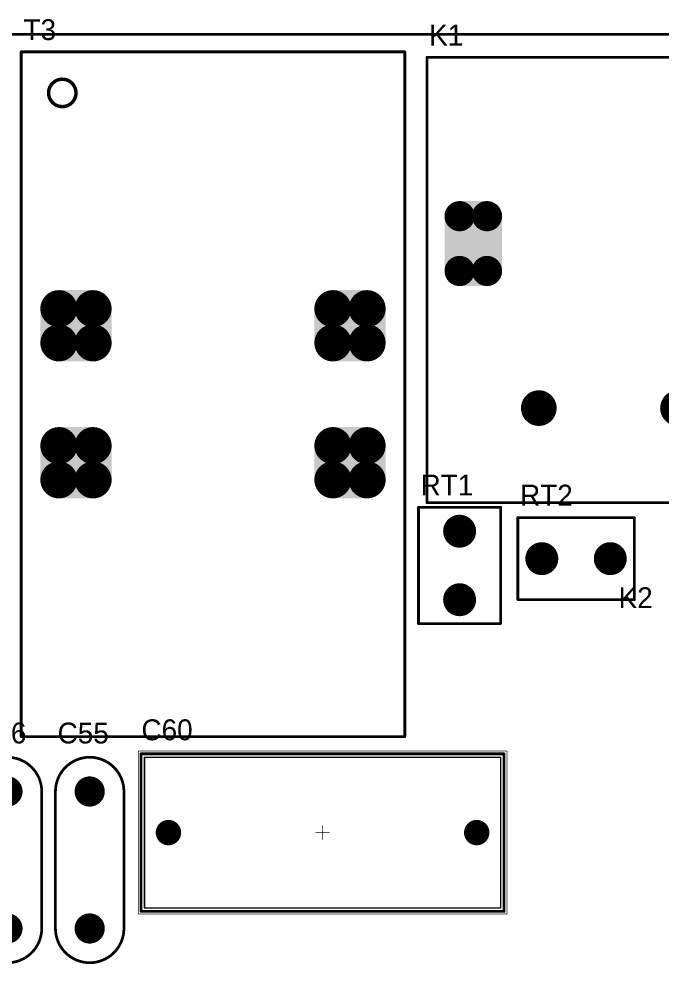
# Model space of a CAD drawing. Header units: millimetres. Extents: x 0 to 230, y -2 to 202.
# Drawn here: x 115.7 to 162.6, y 132.1 to 201.1 of the extents above; entities that cross this region are included whole.
import ezdxf

# ---------------------------------------------------------------- set-up
doc = ezdxf.new("R2010")
doc.units = ezdxf.units.MM
for name, color, linetype in [('BottomLayer', 5, 'Continuous'), ('BottomSolder', 6, 'Continuous'), ('Mechanical13', 56, 'Continuous'), ('Mechanical15', 56, 'Continuous'), ('MultiLayer', 9, 'Continuous'), ('TopLayer', 1, 'Continuous'), ('TopOverlay', 2, 'Continuous'), ('TopSolder', 216, 'Continuous')]:
    doc.layers.add(name, color=color, linetype=linetype)

# ---------------------------------------------------------------- blocks, each defined once
blk = doc.blocks.new('RELAY_T9VV1K15_12S_23')
at = {"layer": 'BottomLayer'}
for points, const_width in [([(11.47, 16.44, 1), (12.47, 16.44, 1)], 1), ([(15.47, 16.44, 1), (16.47, 16.44, 1)], 1), ([(11.47, 14.44, 1), (12.47, 14.44, 1)], 1), ([(15.47, 14.44, 1), (16.47, 14.44, 1)], 1), ([(-6.28, 14.01, 1), (-5.28, 14.01, 1)], 1), ([(-4.28, 14.01, 1), (-3.28, 14.01, 1)], 1), ([(-6.28, 10.01, 1), (-5.28, 10.01, 1)], 1), ([(-4.28, 10.01, 1), (-3.28, 10.01, 1)], 1), ([(-0.6, 0, 1), (0.6, 0, 1)], 1.2), ([(9.56, 0, 1), (10.76, 0, 1)], 1.2)]:
    blk.add_lwpolyline(points, format="xyb", close=True, dxfattribs=dict(at, const_width=const_width))
for points in [[(15.97, 17.44), (11.97, 17.44), (15.97, 13.44), (11.97, 13.44)], [(16.97, 16.44), (10.97, 16.44), (16.97, 14.44), (10.97, 14.44)], [(-3.78, 15.01), (-5.78, 15.01), (-3.78, 9.01), (-5.78, 9.01)], [(-2.78, 14.01), (-6.78, 14.01), (-2.78, 10.01), (-6.78, 10.01)]]:
    blk.add_solid(points, dxfattribs=at)
at = {"layer": 'BottomSolder'}
for points, const_width in [([(11.419, 16.44, 1), (12.521, 16.44, 1)], 1.102), ([(15.419, 16.44, 1), (16.521, 16.44, 1)], 1.102), ([(11.419, 14.44, 1), (12.521, 14.44, 1)], 1.102), ([(15.419, 14.44, 1), (16.521, 14.44, 1)], 1.102), ([(-6.331, 14.01, 1), (-5.229, 14.01, 1)], 1.102), ([(-4.331, 14.01, 1), (-3.229, 14.01, 1)], 1.102), ([(-6.331, 10.01, 1), (-5.229, 10.01, 1)], 1.102), ([(-4.331, 10.01, 1), (-3.229, 10.01, 1)], 1.102), ([(-0.651, 0, 1), (0.651, 0, 1)], 1.302), ([(9.509, 0, 1), (10.811, 0, 1)], 1.302)]:
    blk.add_lwpolyline(points, format="xyb", close=True, dxfattribs=dict(at, const_width=const_width))
for points in [[(15.97, 17.542), (11.97, 17.542), (15.97, 13.338), (11.97, 13.338)], [(17.072, 16.44), (10.868, 16.44), (17.072, 14.44), (10.868, 14.44)], [(-3.78, 15.112), (-5.78, 15.112), (-3.78, 8.908), (-5.78, 8.908)], [(-2.678, 14.01), (-6.882, 14.01), (-2.678, 10.01), (-6.882, 10.01)]]:
    blk.add_solid(points, dxfattribs=at)
at = {"layer": 'MultiLayer'}
for points, const_width in [([(11.47, 16.44, 1), (12.47, 16.44, 1)], 1), ([(15.47, 16.44, 1), (16.47, 16.44, 1)], 1), ([(11.47, 14.44, 1), (12.47, 14.44, 1)], 1), ([(15.47, 14.44, 1), (16.47, 14.44, 1)], 1), ([(-6.28, 14.01, 1), (-5.28, 14.01, 1)], 1), ([(-4.28, 14.01, 1), (-3.28, 14.01, 1)], 1), ([(-6.28, 10.01, 1), (-5.28, 10.01, 1)], 1), ([(-4.28, 10.01, 1), (-3.28, 10.01, 1)], 1), ([(-0.6, 0, 1), (0.6, 0, 1)], 1.2), ([(9.56, 0, 1), (10.76, 0, 1)], 1.2)]:
    blk.add_lwpolyline(points, format="xyb", close=True, dxfattribs=dict(at, const_width=const_width))
for points in [[(15.97, 17.44), (11.97, 17.44), (15.97, 13.44), (11.97, 13.44)], [(16.97, 16.44), (10.97, 16.44), (16.97, 14.44), (10.97, 14.44)], [(-3.78, 15.01), (-5.78, 15.01), (-3.78, 9.01), (-5.78, 9.01)], [(-2.78, 14.01), (-6.78, 14.01), (-2.78, 10.01), (-6.78, 10.01)]]:
    blk.add_solid(points, dxfattribs=at)
at = {"layer": 'TopLayer'}
for points, const_width in [([(11.47, 16.44, 1), (12.47, 16.44, 1)], 1), ([(15.47, 16.44, 1), (16.47, 16.44, 1)], 1), ([(11.47, 14.44, 1), (12.47, 14.44, 1)], 1), ([(15.47, 14.44, 1), (16.47, 14.44, 1)], 1), ([(-6.28, 14.01, 1), (-5.28, 14.01, 1)], 1), ([(-4.28, 14.01, 1), (-3.28, 14.01, 1)], 1), ([(-6.28, 10.01, 1), (-5.28, 10.01, 1)], 1), ([(-4.28, 10.01, 1), (-3.28, 10.01, 1)], 1), ([(-0.6, 0, 1), (0.6, 0, 1)], 1.2), ([(9.56, 0, 1), (10.76, 0, 1)], 1.2)]:
    blk.add_lwpolyline(points, format="xyb", close=True, dxfattribs=dict(at, const_width=const_width))
for points in [[(15.97, 17.44), (11.97, 17.44), (15.97, 13.44), (11.97, 13.44)], [(16.97, 16.44), (10.97, 16.44), (16.97, 14.44), (10.97, 14.44)], [(-3.78, 15.01), (-5.78, 15.01), (-3.78, 9.01), (-5.78, 9.01)], [(-2.78, 14.01), (-6.78, 14.01), (-2.78, 10.01), (-6.78, 10.01)]]:
    blk.add_solid(points, dxfattribs=at)
at = {"layer": 'TopOverlay', "const_width": 0.2}
for points in [[(-8.153, 25.603), (19.279, 25.603)], [(-8.153, -6.909), (-8.153, 25.603)], [(19.279, -6.909), (19.279, 25.603)], [(-8.153, -6.909), (19.279, -6.909)]]:
    blk.add_lwpolyline(points, dxfattribs=at)
at = {"layer": 'TopOverlay', "const_width": 0.1}
for points in [[(-8.203, 25.603, 1), (-8.103, 25.603, 1)], [(-8.203, 25.603, 1), (-8.103, 25.603, 1)], [(19.229, 25.603, 1), (19.329, 25.603, 1)], [(19.229, 25.603, 1), (19.329, 25.603, 1)], [(-8.203, -6.909, 1), (-8.103, -6.909, 1)], [(-8.203, -6.909, 1), (-8.103, -6.909, 1)], [(19.229, -6.909, 1), (19.329, -6.909, 1)], [(19.229, -6.909, 1), (19.329, -6.909, 1)]]:
    blk.add_lwpolyline(points, format="xyb", close=True, dxfattribs=at)
at = {"layer": 'TopSolder'}
for points, const_width in [([(11.419, 16.44, 1), (12.521, 16.44, 1)], 1.102), ([(15.419, 16.44, 1), (16.521, 16.44, 1)], 1.102), ([(11.419, 14.44, 1), (12.521, 14.44, 1)], 1.102), ([(15.419, 14.44, 1), (16.521, 14.44, 1)], 1.102), ([(-6.331, 14.01, 1), (-5.229, 14.01, 1)], 1.102), ([(-4.331, 14.01, 1), (-3.229, 14.01, 1)], 1.102), ([(-6.331, 10.01, 1), (-5.229, 10.01, 1)], 1.102), ([(-4.331, 10.01, 1), (-3.229, 10.01, 1)], 1.102), ([(-0.651, 0, 1), (0.651, 0, 1)], 1.302), ([(9.509, 0, 1), (10.811, 0, 1)], 1.302)]:
    blk.add_lwpolyline(points, format="xyb", close=True, dxfattribs=dict(at, const_width=const_width))
for points in [[(15.97, 17.542), (11.97, 17.542), (15.97, 13.338), (11.97, 13.338)], [(17.072, 16.44), (10.868, 16.44), (17.072, 14.44), (10.868, 14.44)], [(-3.78, 15.112), (-5.78, 15.112), (-3.78, 8.908), (-5.78, 8.908)], [(-2.678, 14.01), (-6.882, 14.01), (-2.678, 10.01), (-6.882, 10.01)]]:
    blk.add_solid(points, dxfattribs=at)
blk = doc.blocks.new('CHOKE_40MM_26')
at = {"layer": 'BottomLayer', "const_width": 1.25}
for points in [[(-1.875, 1.25, 1), (-0.625, 1.25, 1)], [(0.625, 1.25, 1), (1.875, 1.25, 1)], [(18.125, 1.25, 1), (19.375, 1.25, 1)], [(20.625, 1.25, 1), (21.875, 1.25, 1)], [(-1.875, -1.25, 1), (-0.625, -1.25, 1)], [(0.625, -1.25, 1), (1.875, -1.25, 1)], [(18.125, -1.25, 1), (19.375, -1.25, 1)], [(20.625, -1.25, 1), (21.875, -1.25, 1)], [(-1.875, -8.75, 1), (-0.625, -8.75, 1)], [(0.625, -8.75, 1), (1.875, -8.75, 1)], [(18.125, -8.75, 1), (19.375, -8.75, 1)], [(20.625, -8.75, 1), (21.875, -8.75, 1)], [(-1.875, -11.25, 1), (-0.625, -11.25, 1)], [(0.625, -11.25, 1), (1.875, -11.25, 1)], [(18.125, -11.25, 1), (19.375, -11.25, 1)], [(20.625, -11.25, 1), (21.875, -11.25, 1)]]:
    blk.add_lwpolyline(points, format="xyb", close=True, dxfattribs=at)
at = {"layer": 'BottomLayer'}
for points in [[(-1.25, -2.5), (1.25, -2.5), (-1.25, 2.5), (1.25, 2.5)], [(18.75, -2.5), (21.25, -2.5), (18.75, 2.5), (21.25, 2.5)], [(-2.5, -1.25), (2.5, -1.25), (-2.5, 1.25), (2.5, 1.25)], [(17.5, -1.25), (22.5, -1.25), (17.5, 1.25), (22.5, 1.25)], [(-1.25, -12.5), (1.25, -12.5), (-1.25, -7.5), (1.25, -7.5)], [(18.75, -12.5), (21.25, -12.5), (18.75, -7.5), (21.25, -7.5)], [(-2.5, -11.25), (2.5, -11.25), (-2.5, -8.75), (2.5, -8.75)], [(17.5, -11.25), (22.5, -11.25), (17.5, -8.75), (22.5, -8.75)]]:
    blk.add_solid(points, dxfattribs=at)
at = {"layer": 'BottomSolder', "const_width": 1.352}
for points in [[(-1.926, 1.25, 1), (-0.574, 1.25, 1)], [(0.574, 1.25, 1), (1.926, 1.25, 1)], [(18.074, 1.25, 1), (19.426, 1.25, 1)], [(20.574, 1.25, 1), (21.926, 1.25, 1)], [(-1.926, -1.25, 1), (-0.574, -1.25, 1)], [(0.574, -1.25, 1), (1.926, -1.25, 1)], [(18.074, -1.25, 1), (19.426, -1.25, 1)], [(20.574, -1.25, 1), (21.926, -1.25, 1)], [(-1.926, -8.75, 1), (-0.574, -8.75, 1)], [(0.574, -8.75, 1), (1.926, -8.75, 1)], [(18.074, -8.75, 1), (19.426, -8.75, 1)], [(20.574, -8.75, 1), (21.926, -8.75, 1)], [(-1.926, -11.25, 1), (-0.574, -11.25, 1)], [(0.574, -11.25, 1), (1.926, -11.25, 1)], [(18.074, -11.25, 1), (19.426, -11.25, 1)], [(20.574, -11.25, 1), (21.926, -11.25, 1)]]:
    blk.add_lwpolyline(points, format="xyb", close=True, dxfattribs=at)
at = {"layer": 'BottomSolder'}
for points in [[(-1.25, -2.602), (1.25, -2.602), (-1.25, 2.602), (1.25, 2.602)], [(18.75, -2.602), (21.25, -2.602), (18.75, 2.602), (21.25, 2.602)], [(-2.602, -1.25), (2.602, -1.25), (-2.602, 1.25), (2.602, 1.25)], [(17.398, -1.25), (22.602, -1.25), (17.398, 1.25), (22.602, 1.25)], [(-1.25, -12.602), (1.25, -12.602), (-1.25, -7.398), (1.25, -7.398)], [(18.75, -12.602), (21.25, -12.602), (18.75, -7.398), (21.25, -7.398)], [(-2.602, -11.25), (2.602, -11.25), (-2.602, -8.75), (2.602, -8.75)], [(17.398, -11.25), (22.602, -11.25), (17.398, -8.75), (22.602, -8.75)]]:
    blk.add_solid(points, dxfattribs=at)
at = {"layer": 'MultiLayer', "const_width": 1.25}
for points in [[(-1.875, 1.25, 1), (-0.625, 1.25, 1)], [(0.625, 1.25, 1), (1.875, 1.25, 1)], [(18.125, 1.25, 1), (19.375, 1.25, 1)], [(20.625, 1.25, 1), (21.875, 1.25, 1)], [(-1.875, -1.25, 1), (-0.625, -1.25, 1)], [(0.625, -1.25, 1), (1.875, -1.25, 1)], [(18.125, -1.25, 1), (19.375, -1.25, 1)], [(20.625, -1.25, 1), (21.875, -1.25, 1)], [(-1.875, -8.75, 1), (-0.625, -8.75, 1)], [(0.625, -8.75, 1), (1.875, -8.75, 1)], [(18.125, -8.75, 1), (19.375, -8.75, 1)], [(20.625, -8.75, 1), (21.875, -8.75, 1)], [(-1.875, -11.25, 1), (-0.625, -11.25, 1)], [(0.625, -11.25, 1), (1.875, -11.25, 1)], [(18.125, -11.25, 1), (19.375, -11.25, 1)], [(20.625, -11.25, 1), (21.875, -11.25, 1)]]:
    blk.add_lwpolyline(points, format="xyb", close=True, dxfattribs=at)
at = {"layer": 'MultiLayer'}
for points in [[(-1.25, -2.5), (1.25, -2.5), (-1.25, 2.5), (1.25, 2.5)], [(18.75, -2.5), (21.25, -2.5), (18.75, 2.5), (21.25, 2.5)], [(-2.5, -1.25), (2.5, -1.25), (-2.5, 1.25), (2.5, 1.25)], [(17.5, -1.25), (22.5, -1.25), (17.5, 1.25), (22.5, 1.25)], [(-1.25, -12.5), (1.25, -12.5), (-1.25, -7.5), (1.25, -7.5)], [(18.75, -12.5), (21.25, -12.5), (18.75, -7.5), (21.25, -7.5)], [(-2.5, -11.25), (2.5, -11.25), (-2.5, -8.75), (2.5, -8.75)], [(17.5, -11.25), (22.5, -11.25), (17.5, -8.75), (22.5, -8.75)]]:
    blk.add_solid(points, dxfattribs=at)
at = {"layer": 'TopLayer', "const_width": 1.25}
for points in [[(-1.875, 1.25, 1), (-0.625, 1.25, 1)], [(0.625, 1.25, 1), (1.875, 1.25, 1)], [(18.125, 1.25, 1), (19.375, 1.25, 1)], [(20.625, 1.25, 1), (21.875, 1.25, 1)], [(-1.875, -1.25, 1), (-0.625, -1.25, 1)], [(0.625, -1.25, 1), (1.875, -1.25, 1)], [(18.125, -1.25, 1), (19.375, -1.25, 1)], [(20.625, -1.25, 1), (21.875, -1.25, 1)], [(-1.875, -8.75, 1), (-0.625, -8.75, 1)], [(0.625, -8.75, 1), (1.875, -8.75, 1)], [(18.125, -8.75, 1), (19.375, -8.75, 1)], [(20.625, -8.75, 1), (21.875, -8.75, 1)], [(-1.875, -11.25, 1), (-0.625, -11.25, 1)], [(0.625, -11.25, 1), (1.875, -11.25, 1)], [(18.125, -11.25, 1), (19.375, -11.25, 1)], [(20.625, -11.25, 1), (21.875, -11.25, 1)]]:
    blk.add_lwpolyline(points, format="xyb", close=True, dxfattribs=at)
at = {"layer": 'TopLayer'}
for points in [[(-1.25, -2.5), (1.25, -2.5), (-1.25, 2.5), (1.25, 2.5)], [(18.75, -2.5), (21.25, -2.5), (18.75, 2.5), (21.25, 2.5)], [(-2.5, -1.25), (2.5, -1.25), (-2.5, 1.25), (2.5, 1.25)], [(17.5, -1.25), (22.5, -1.25), (17.5, 1.25), (22.5, 1.25)], [(-1.25, -12.5), (1.25, -12.5), (-1.25, -7.5), (1.25, -7.5)], [(18.75, -12.5), (21.25, -12.5), (18.75, -7.5), (21.25, -7.5)], [(-2.5, -11.25), (2.5, -11.25), (-2.5, -8.75), (2.5, -8.75)], [(17.5, -11.25), (22.5, -11.25), (17.5, -8.75), (22.5, -8.75)]]:
    blk.add_solid(points, dxfattribs=at)
at = {"layer": 'TopOverlay', "const_width": 0.2}
for points in [[(-4, 0), (-4, 20)], [(-4, 20), (24, 20)], [(24, -30), (24, 20)], [(-4, -30), (-4, 0)], [(-4, -30), (24, -30)]]:
    blk.add_lwpolyline(points, dxfattribs=at)
at = {"layer": 'TopOverlay'}
for points, const_width in [([(-4.05, 20, 1), (-3.95, 20, 1)], 0.1), ([(-4.05, 20, 1), (-3.95, 20, 1)], 0.1), ([(23.95, 20, 1), (24.05, 20, 1)], 0.1), ([(23.95, 20, 1), (24.05, 20, 1)], 0.1), ([(0, 17, 1), (-2, 17, 1)], 0.254), ([(-2.064, 17, 1), (-1.937, 17, 1)], 0.127), ([(-0.064, 17, 1), (0.064, 17, 1)], 0.127), ([(-4.05, 0, 1), (-3.95, 0, 1)], 0.1), ([(-4.05, 0, 1), (-3.95, 0, 1)], 0.1), ([(-4.05, -30, 1), (-3.95, -30, 1)], 0.1), ([(-4.05, -30, 1), (-3.95, -30, 1)], 0.1), ([(23.95, -30, 1), (24.05, -30, 1)], 0.1), ([(23.95, -30, 1), (24.05, -30, 1)], 0.1)]:
    blk.add_lwpolyline(points, format="xyb", close=True, dxfattribs=dict(at, const_width=const_width))
at = {"layer": 'TopSolder', "const_width": 1.352}
for points in [[(-1.926, 1.25, 1), (-0.574, 1.25, 1)], [(0.574, 1.25, 1), (1.926, 1.25, 1)], [(18.074, 1.25, 1), (19.426, 1.25, 1)], [(20.574, 1.25, 1), (21.926, 1.25, 1)], [(-1.926, -1.25, 1), (-0.574, -1.25, 1)], [(0.574, -1.25, 1), (1.926, -1.25, 1)], [(18.074, -1.25, 1), (19.426, -1.25, 1)], [(20.574, -1.25, 1), (21.926, -1.25, 1)], [(-1.926, -8.75, 1), (-0.574, -8.75, 1)], [(0.574, -8.75, 1), (1.926, -8.75, 1)], [(18.074, -8.75, 1), (19.426, -8.75, 1)], [(20.574, -8.75, 1), (21.926, -8.75, 1)], [(-1.926, -11.25, 1), (-0.574, -11.25, 1)], [(0.574, -11.25, 1), (1.926, -11.25, 1)], [(18.074, -11.25, 1), (19.426, -11.25, 1)], [(20.574, -11.25, 1), (21.926, -11.25, 1)]]:
    blk.add_lwpolyline(points, format="xyb", close=True, dxfattribs=at)
at = {"layer": 'TopSolder'}
for points in [[(-1.25, -2.602), (1.25, -2.602), (-1.25, 2.602), (1.25, 2.602)], [(18.75, -2.602), (21.25, -2.602), (18.75, 2.602), (21.25, 2.602)], [(-2.602, -1.25), (2.602, -1.25), (-2.602, 1.25), (2.602, 1.25)], [(17.398, -1.25), (22.602, -1.25), (17.398, 1.25), (22.602, 1.25)], [(-1.25, -12.602), (1.25, -12.602), (-1.25, -7.398), (1.25, -7.398)], [(18.75, -12.602), (21.25, -12.602), (18.75, -7.398), (21.25, -7.398)], [(-2.602, -11.25), (2.602, -11.25), (-2.602, -8.75), (2.602, -8.75)], [(17.398, -11.25), (22.602, -11.25), (17.398, -8.75), (22.602, -8.75)]]:
    blk.add_solid(points, dxfattribs=at)
blk = doc.blocks.new('NTC_5D_7_29')
at = {"layer": 'BottomLayer', "const_width": 1.1}
for points in [[(-0.55, 0, 1), (0.55, 0, 1)], [(4.45, 0, 1), (5.55, 0, 1)]]:
    blk.add_lwpolyline(points, format="xyb", close=True, dxfattribs=at)
at = {"layer": 'BottomSolder', "const_width": 1.202}
for points in [[(-0.601, 0, 1), (0.601, 0, 1)], [(4.399, 0, 1), (5.601, 0, 1)]]:
    blk.add_lwpolyline(points, format="xyb", close=True, dxfattribs=at)
at = {"layer": 'MultiLayer', "const_width": 1.1}
for points in [[(-0.55, 0, 1), (0.55, 0, 1)], [(4.45, 0, 1), (5.55, 0, 1)]]:
    blk.add_lwpolyline(points, format="xyb", close=True, dxfattribs=at)
at = {"layer": 'TopLayer', "const_width": 1.1}
for points in [[(-0.55, 0, 1), (0.55, 0, 1)], [(4.45, 0, 1), (5.55, 0, 1)]]:
    blk.add_lwpolyline(points, format="xyb", close=True, dxfattribs=at)
at = {"layer": 'TopOverlay', "const_width": 0.2}
for points in [[(-1.75, -2.975), (-1.75, 3)], [(-1.75, 3), (6.75, 3)], [(6.75, -3), (6.75, 3)], [(-1.75, -2.975), (-1.725, -3)], [(-1.725, -3), (6.75, -3)]]:
    blk.add_lwpolyline(points, dxfattribs=at)
at = {"layer": 'TopOverlay', "const_width": 0.1}
for points in [[(-1.8, 3, 1), (-1.7, 3, 1)], [(-1.8, 3, 1), (-1.7, 3, 1)], [(6.7, 3, 1), (6.8, 3, 1)], [(6.7, 3, 1), (6.8, 3, 1)], [(-1.8, -2.975, 1), (-1.7, -2.975, 1)], [(-1.8, -2.975, 1), (-1.7, -2.975, 1)], [(-1.775, -3, 1), (-1.675, -3, 1)], [(-1.775, -3, 1), (-1.675, -3, 1)], [(6.7, -3, 1), (6.8, -3, 1)], [(6.7, -3, 1), (6.8, -3, 1)]]:
    blk.add_lwpolyline(points, format="xyb", close=True, dxfattribs=at)
at = {"layer": 'TopSolder', "const_width": 1.202}
for points in [[(-0.601, 0, 1), (0.601, 0, 1)], [(4.399, 0, 1), (5.601, 0, 1)]]:
    blk.add_lwpolyline(points, format="xyb", close=True, dxfattribs=at)
blk = doc.blocks.new('NTC_5D_7_30')
at = {"layer": 'BottomLayer', "const_width": 1.1}
for points in [[(-0.55, 0, 1), (0.55, 0, 1)], [(4.45, 0, 1), (5.55, 0, 1)]]:
    blk.add_lwpolyline(points, format="xyb", close=True, dxfattribs=at)
at = {"layer": 'BottomSolder', "const_width": 1.202}
for points in [[(-0.601, 0, 1), (0.601, 0, 1)], [(4.399, 0, 1), (5.601, 0, 1)]]:
    blk.add_lwpolyline(points, format="xyb", close=True, dxfattribs=at)
at = {"layer": 'MultiLayer', "const_width": 1.1}
for points in [[(-0.55, 0, 1), (0.55, 0, 1)], [(4.45, 0, 1), (5.55, 0, 1)]]:
    blk.add_lwpolyline(points, format="xyb", close=True, dxfattribs=at)
at = {"layer": 'TopLayer', "const_width": 1.1}
for points in [[(-0.55, 0, 1), (0.55, 0, 1)], [(4.45, 0, 1), (5.55, 0, 1)]]:
    blk.add_lwpolyline(points, format="xyb", close=True, dxfattribs=at)
at = {"layer": 'TopOverlay', "const_width": 0.2}
for points in [[(-1.75, 3), (-1.75, -2.975)], [(-1.75, 3), (6.75, 3)], [(6.75, 3), (6.75, -3)], [(-1.75, -2.975), (-1.725, -3)], [(-1.725, -3), (6.75, -3)]]:
    blk.add_lwpolyline(points, dxfattribs=at)
at = {"layer": 'TopOverlay', "const_width": 0.1}
for points in [[(-1.8, 3, 1), (-1.7, 3, 1)], [(-1.8, 3, 1), (-1.7, 3, 1)], [(6.7, 3, 1), (6.8, 3, 1)], [(6.7, 3, 1), (6.8, 3, 1)], [(-1.8, -2.975, 1), (-1.7, -2.975, 1)], [(-1.8, -2.975, 1), (-1.7, -2.975, 1)], [(-1.775, -3, 1), (-1.675, -3, 1)], [(-1.775, -3, 1), (-1.675, -3, 1)], [(6.7, -3, 1), (6.8, -3, 1)], [(6.7, -3, 1), (6.8, -3, 1)]]:
    blk.add_lwpolyline(points, format="xyb", close=True, dxfattribs=at)
at = {"layer": 'TopSolder', "const_width": 1.202}
for points in [[(-0.601, 0, 1), (0.601, 0, 1)], [(4.399, 0, 1), (5.601, 0, 1)]]:
    blk.add_lwpolyline(points, format="xyb", close=True, dxfattribs=at)
blk = doc.blocks.new('VY1472M61Y5UC63V0_44')
at = {"layer": 'BottomLayer', "const_width": 1}
for points in [[(-0.5, 0, 1), (0.5, 0, 1)], [(9.5, 0, 1), (10.5, 0, 1)]]:
    blk.add_lwpolyline(points, format="xyb", close=True, dxfattribs=at)
at = {"layer": 'BottomSolder', "const_width": 1.102}
for points in [[(-0.551, 0, 1), (0.551, 0, 1)], [(9.449, 0, 1), (10.551, 0, 1)]]:
    blk.add_lwpolyline(points, format="xyb", close=True, dxfattribs=at)
at = {"layer": 'MultiLayer', "const_width": 1}
for points in [[(-0.5, 0, 1), (0.5, 0, 1)], [(9.5, 0, 1), (10.5, 0, 1)]]:
    blk.add_lwpolyline(points, format="xyb", close=True, dxfattribs=at)
at = {"layer": 'TopLayer', "const_width": 1}
for points in [[(-0.5, 0, 1), (0.5, 0, 1)], [(9.5, 0, 1), (10.5, 0, 1)]]:
    blk.add_lwpolyline(points, format="xyb", close=True, dxfattribs=at)
at = {"layer": 'TopOverlay', "const_width": 0.2}
for points in [[(0, -2.5, -1), (0, 2.5)], [(10, 2.5, -1), (10, -2.5)]]:
    blk.add_lwpolyline(points, format="xyb", dxfattribs=at)
for points in [[(10, 2.5), (0, 2.5)], [(10, -2.5), (0, -2.5)]]:
    blk.add_lwpolyline(points, dxfattribs=at)
at = {"layer": 'TopOverlay', "const_width": 0.1}
for points in [[(-0.05, 2.5, 1), (0.05, 2.5, 1)], [(-0.05, 2.5, 1), (0.05, 2.5, 1)], [(9.95, 2.5, 1), (10.05, 2.5, 1)], [(9.95, 2.5, 1), (10.05, 2.5, 1)], [(-0.05, -2.5, 1), (0.05, -2.5, 1)], [(-0.05, -2.5, 1), (0.05, -2.5, 1)], [(9.95, -2.5, 1), (10.05, -2.5, 1)], [(9.95, -2.5, 1), (10.05, -2.5, 1)]]:
    blk.add_lwpolyline(points, format="xyb", close=True, dxfattribs=at)
at = {"layer": 'TopSolder', "const_width": 1.102}
for points in [[(-0.551, 0, 1), (0.551, 0, 1)], [(9.449, 0, 1), (10.551, 0, 1)]]:
    blk.add_lwpolyline(points, format="xyb", close=True, dxfattribs=at)
blk = doc.blocks.new('L26_W11_H20_P22_5_CS_50')
at = {"layer": 'BottomLayer', "const_width": 0.825}
for points in [[(-11.662, 0, 1), (-10.838, 0, 1)], [(10.838, 0, 1), (11.662, 0, 1)]]:
    blk.add_lwpolyline(points, format="xyb", close=True, dxfattribs=at)
at = {"layer": 'BottomSolder', "const_width": 0.927}
for points in [[(-11.713, 0, 1), (-10.787, 0, 1)], [(10.787, 0, 1), (11.713, 0, 1)]]:
    blk.add_lwpolyline(points, format="xyb", close=True, dxfattribs=at)
at = {"layer": 'Mechanical13', "const_width": 0.1}
for points in [[(-13, 5.5), (-13, -5.5)], [(13, 5.5), (-13, 5.5)], [(13, 5.5), (13, -5.5)], [(13, -5.5), (-13, -5.5)]]:
    blk.add_lwpolyline(points, dxfattribs=at)
at = {"layer": 'Mechanical13', "const_width": 0.05}
for points in [[(-13.025, 5.5, 1), (-12.975, 5.5, 1)], [(-13.025, 5.5, 1), (-12.975, 5.5, 1)], [(12.975, 5.5, 1), (13.025, 5.5, 1)], [(12.975, 5.5, 1), (13.025, 5.5, 1)], [(-13.025, -5.5, 1), (-12.975, -5.5, 1)], [(-13.025, -5.5, 1), (-12.975, -5.5, 1)], [(12.975, -5.5, 1), (13.025, -5.5, 1)], [(12.975, -5.5, 1), (13.025, -5.5, 1)]]:
    blk.add_lwpolyline(points, format="xyb", close=True, dxfattribs=at)
at = {"layer": 'Mechanical15', "const_width": 0.05}
for points in [[(13.45, 5.95), (-13.45, 5.95)], [(-13.45, 5.95), (-13.45, -5.95)], [(13.45, 5.95), (13.45, -5.95)], [(0.5, 0), (-0.5, 0)], [(0, 0.5), (0, -0.5)], [(13.45, -5.95), (-13.45, -5.95)]]:
    blk.add_lwpolyline(points, dxfattribs=at)
at = {"layer": 'Mechanical15', "const_width": 0.025}
for points in [[(-13.463, 5.95, 1), (-13.438, 5.95, 1)], [(-13.463, 5.95, 1), (-13.438, 5.95, 1)], [(13.438, 5.95, 1), (13.463, 5.95, 1)], [(13.438, 5.95, 1), (13.463, 5.95, 1)], [(-0.512, 0, 1), (-0.487, 0, 1)], [(-0.012, 0.5, 1), (0.012, 0.5, 1)], [(0.487, 0, 1), (0.512, 0, 1)], [(-0.012, -0.5, 1), (0.012, -0.5, 1)], [(-13.463, -5.95, 1), (-13.438, -5.95, 1)], [(-13.463, -5.95, 1), (-13.438, -5.95, 1)], [(13.438, -5.95, 1), (13.463, -5.95, 1)], [(13.438, -5.95, 1), (13.463, -5.95, 1)]]:
    blk.add_lwpolyline(points, format="xyb", close=True, dxfattribs=at)
at = {"layer": 'MultiLayer', "const_width": 0.825}
for points in [[(-11.662, 0, 1), (-10.838, 0, 1)], [(10.838, 0, 1), (11.662, 0, 1)]]:
    blk.add_lwpolyline(points, format="xyb", close=True, dxfattribs=at)
at = {"layer": 'TopLayer', "const_width": 0.825}
for points in [[(-11.662, 0, 1), (-10.838, 0, 1)], [(10.838, 0, 1), (11.662, 0, 1)]]:
    blk.add_lwpolyline(points, format="xyb", close=True, dxfattribs=at)
at = {"layer": 'TopOverlay', "const_width": 0.2}
for points in [[(13.25, 5.75), (-13.25, 5.75)], [(-13.25, 5.75), (-13.25, -5.75)], [(13.25, 5.75), (13.25, -5.75)], [(13.25, -5.75), (-13.25, -5.75)]]:
    blk.add_lwpolyline(points, dxfattribs=at)
at = {"layer": 'TopOverlay', "const_width": 0.1}
for points in [[(-13.3, 5.75, 1), (-13.2, 5.75, 1)], [(-13.3, 5.75, 1), (-13.2, 5.75, 1)], [(13.2, 5.75, 1), (13.3, 5.75, 1)], [(13.2, 5.75, 1), (13.3, 5.75, 1)], [(-13.3, -5.75, 1), (-13.2, -5.75, 1)], [(-13.3, -5.75, 1), (-13.2, -5.75, 1)], [(13.2, -5.75, 1), (13.3, -5.75, 1)], [(13.2, -5.75, 1), (13.3, -5.75, 1)]]:
    blk.add_lwpolyline(points, format="xyb", close=True, dxfattribs=at)
at = {"layer": 'TopSolder', "const_width": 0.927}
for points in [[(-11.713, 0, 1), (-10.787, 0, 1)], [(10.787, 0, 1), (11.713, 0, 1)]]:
    blk.add_lwpolyline(points, format="xyb", close=True, dxfattribs=at)
blk = doc.blocks.new('VY1472M61Y5UC63V0_53')
at = {"layer": 'BottomLayer', "const_width": 1}
for points in [[(-0.5, 0, 1), (0.5, 0, 1)], [(9.5, 0, 1), (10.5, 0, 1)]]:
    blk.add_lwpolyline(points, format="xyb", close=True, dxfattribs=at)
at = {"layer": 'BottomSolder', "const_width": 1.102}
for points in [[(-0.551, 0, 1), (0.551, 0, 1)], [(9.449, 0, 1), (10.551, 0, 1)]]:
    blk.add_lwpolyline(points, format="xyb", close=True, dxfattribs=at)
at = {"layer": 'MultiLayer', "const_width": 1}
for points in [[(-0.5, 0, 1), (0.5, 0, 1)], [(9.5, 0, 1), (10.5, 0, 1)]]:
    blk.add_lwpolyline(points, format="xyb", close=True, dxfattribs=at)
at = {"layer": 'TopLayer', "const_width": 1}
for points in [[(-0.5, 0, 1), (0.5, 0, 1)], [(9.5, 0, 1), (10.5, 0, 1)]]:
    blk.add_lwpolyline(points, format="xyb", close=True, dxfattribs=at)
at = {"layer": 'TopOverlay', "const_width": 0.2}
for points in [[(0, -2.5, -1), (0, 2.5)], [(10, 2.5, -1), (10, -2.5)]]:
    blk.add_lwpolyline(points, format="xyb", dxfattribs=at)
for points in [[(0, 2.5), (10, 2.5)], [(0, -2.5), (10, -2.5)]]:
    blk.add_lwpolyline(points, dxfattribs=at)
at = {"layer": 'TopOverlay', "const_width": 0.1}
for points in [[(-0.05, 2.5, 1), (0.05, 2.5, 1)], [(-0.05, 2.5, 1), (0.05, 2.5, 1)], [(9.95, 2.5, 1), (10.05, 2.5, 1)], [(9.95, 2.5, 1), (10.05, 2.5, 1)], [(-0.05, -2.5, 1), (0.05, -2.5, 1)], [(-0.05, -2.5, 1), (0.05, -2.5, 1)], [(9.95, -2.5, 1), (10.05, -2.5, 1)], [(9.95, -2.5, 1), (10.05, -2.5, 1)]]:
    blk.add_lwpolyline(points, format="xyb", close=True, dxfattribs=at)
at = {"layer": 'TopSolder', "const_width": 1.102}
for points in [[(-0.551, 0, 1), (0.551, 0, 1)], [(9.449, 0, 1), (10.551, 0, 1)]]:
    blk.add_lwpolyline(points, format="xyb", close=True, dxfattribs=at)

msp = doc.modelspace()

# ---------------------------------------------------------------- linework, layer by layer
at = {"layer": 'TopOverlay', "const_width": 0.2}
msp.add_lwpolyline([(0, 200), (230, 200)], dxfattribs=at)

# ---------------------------------------------------------------- block references
for name, p, rotation in [('CHOKE_40MM_26', (119.833, 178.725), 360), ('RELAY_T9VV1K15_12S_23', (153.613, 172.715), 360), ('NTC_5D_7_30', (147.833, 158.725), 90), ('L26_W11_H20_P22_5_CS_50', (137.833, 141.725), 180), ('VY1472M61Y5UC63V0_44', (114.833, 144.725), 270), ('VY1472M61Y5UC63V0_53', (120.833, 134.725), 90)]:
    msp.add_blockref(name, p, dxfattribs=dict(rotation=rotation))
msp.add_blockref('NTC_5D_7_29', (153.833, 161.725))

# ---------------------------------------------------------------- texts
at = {"layer": 'TopOverlay'}
for s, p in [('T3', (116, 199.581)), ('K1', (145.604, 199.186)), ('RT1', (144.985, 166.337)), ('RT2', (152.246, 165.599)), ('K2', (159.437, 158.112)), ('C66', (112.476, 148.236)), ('C55', (118.493, 148.23)), ('C60', (124.61, 148.467))]:
    msp.add_text(s, height=1.524, dxfattribs=at).set_placement(p)

doc.saveas('drawing.dxf')
